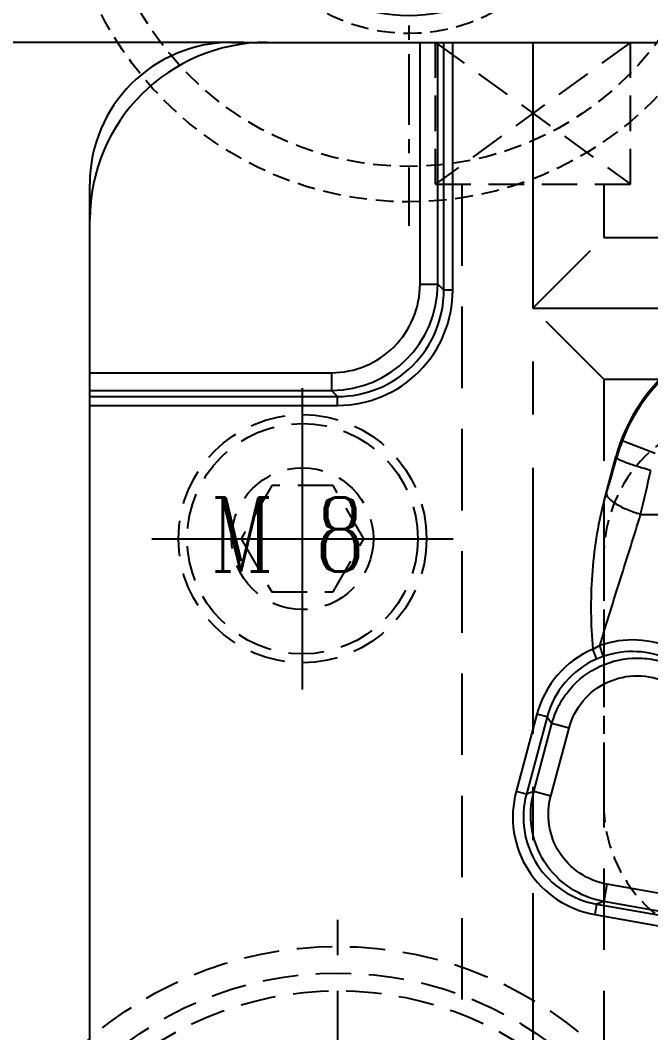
# Model space of a CAD drawing. Header units: millimetres. Extents: x 21466 to 22834, y -21631 to -20664.
# Drawn here: x 22096.1 to 22131.7, y -20833.9 to -20776.8 of the extents above; entities that cross this region are included whole.
import ezdxf

# ---------------------------------------------------------------- set-up
doc = ezdxf.new("R2010")
doc.units = ezdxf.units.MM
doc.header["$LTSCALE"] = 8
for name, pattern in [('CENTER', [2, 1.25, -0.25, 0.25, -0.25]), ('CENTER2', [1.125, 0.75, -0.125, 0.125, -0.125]), ('HIDDEN', [0.375, 0.25, -0.125]), ('HIDDEN2', [0.1875, 0.125, -0.0625])]:
    doc.linetypes.add(name, pattern=pattern)
doc.layers.get('DEFPOINTS').update_dxf_attribs({"color": 6})
for name, color, linetype in [('Cav-cor', 30, 'Continuous'), ('PIN', 5, 'Continuous'), ('SCREW', 52, 'HIDDEN'), ('SP', 3, 'Continuous'), ('SPRING', 7, 'Continuous'), ('WT', 4, 'Continuous')]:
    doc.layers.add(name, color=color, linetype=linetype)
doc.layers.add('dim', color=3, linetype='Continuous', lineweight=15)
doc.styles.add('ROMANC', font='RomanC.ttf', dxfattribs={"width": 0.8, "height": 7})
doc.styles.get("Standard").update_dxf_attribs({"font": 'txt.shx', "width": 0.8, "bigfont": 'chineset.shx'})
doc.dimstyles.new('ISO-25', dxfattribs={"dimtxt": 5, "dimasz": 4, "dimexe": 0.3, "dimexo": 0.3, "dimtad": 0, "dimzin": 1, "dimdsep": 46, "dimtxsty": 'Standard', "dimcen": 0, "dimclrd": 3, "dimclre": 3, "dimclrt": 3, "dimazin": 0, "dimtfac": 1, "dimtofl": 0, "dimtmove": 0, "dimatfit": 0, "dimfxl": 0, "dimarcsym": 0})

# ---------------------------------------------------------------- blocks, each defined once
blk = doc.blocks.new('*D25792')
at = {"layer": 'DEFPOINTS', "color": 0}
for p in [(21975.2, -20778.032), (22109.048, -20778.032), (22109.048, -21083.032)]:
    blk.add_point(p, dxfattribs=at)
at = {"layer": 'dim', "color": 3, "lineweight": -2}
for p, q in [((22108.748, -20778.032), (21974.9, -20778.032)), ((21975.2, -20782.032), (21975.2, -20920.907)), ((21975.2, -21079.032), (21975.2, -20940.157)), ((22108.748, -21083.032), (21974.9, -21083.032))]:
    blk.add_line(p, q, dxfattribs=at)
at = {"layer": 'dim', "color": 3}
for points in [[(21975.867, -20782.032), (21974.534, -20782.032), (21975.2, -20778.032)], [(21974.534, -21079.032), (21975.867, -21079.032), (21975.2, -21083.032)]]:
    blk.add_solid(points, dxfattribs=at)
at = {"layer": 'dim', "color": 3, "insert": (21975.2, -20930.532), "char_height": 5, "attachment_point": 5, "rotation": 90}
blk.add_mtext('305.00', dxfattribs=at)
blk = doc.blocks.new('20130710.085903')
at = {"layer": 'PIN', "linetype": 'Continuous'}
h = blk.add_hatch(dxfattribs=at)
h.set_pattern_fill('ANSI31', color=256, scale=12, style=0)
h.set_pattern_definition([(45, (2414.86, 305.4585), (-1.0606602, 1.0606602), [])])
h.paths.add_polyline_path([(0, 0), (0, 9, 0.414214), (-9, 0)])
h.paths.add_polyline_path([(9, 0), (0, 0), (0, -9, 0.414214)])
blk.add_circle((0, 0), 9, dxfattribs=at)
at = {"layer": 'SPRING', "linetype": 'CENTER', "ltscale": 0.4}
for p, q in [((0, 20.845), (0, -20.845)), ((-20.845, 0), (20.845, 0))]:
    blk.add_line(p, q, dxfattribs=at)
at = {"layer": 'SPRING', "linetype": 'HIDDEN', "ltscale": 0.5}
for radius in [19.5, 17.5, 10]:
    blk.add_circle((0, 0), radius, dxfattribs=at)
for centre, start, end in [((-13.75, 0), 0, 180), ((13.75, 0), 180, 0)]:
    blk.add_arc(centre, 3.75, start, end, dxfattribs=at)
blk = doc.blocks.new('cb_8')
at = {"linetype": 'HIDDEN'}
blk.add_circle((0, 0), 7, dxfattribs=at)
at = {"layer": 'SCREW', "linetype": 'CENTER2', "ltscale": 5}
for p, q in [((0, -8.5), (0, 8.5)), ((-8.5, 0), (8.5, 0))]:
    blk.add_line(p, q, dxfattribs=at)
at = {"layer": 'SCREW'}
blk.add_lwpolyline([(-1.732, 3), (-3.464, 0), (-1.732, -3), (1.732, -3), (3.464, 0), (1.732, 3)], close=True, dxfattribs=at)
for radius in [6.5, 4]:
    blk.add_circle((0, 0), radius, dxfattribs=at)
at = {"layer": 'dim', "style": 'ROMANC', "width": 0.8}
blk.add_text('M 8', height=4.1865, dxfattribs=at).set_placement((-5.202, -1.858))
blk = doc.blocks.new('20160825.183103')
at = {"layer": 'SP', "linetype": 'CENTER'}
for p, q in [((0, -23), (0, 23)), ((-23, 0), (23, 0))]:
    blk.add_line(p, q, dxfattribs=at)
at = {"layer": 'SP', "linetype": 'HIDDEN'}
for radius in [21.5, 20, 19]:
    blk.add_circle((0, 0), radius, dxfattribs=at)
at = {"layer": 'SP'}
for s, p in [('S', (-7.275, 2.66)), ('P', (5.184, -8.523))]:
    blk.add_text(s, height=5.481, dxfattribs=at).set_placement(p)
at = {"layer": 'SP', "color": 6, "insert": (-1.7, -11.791), "char_height": 4.375, "attachment_point": 5}
blk.add_mtext('%%c40.00', dxfattribs=at)
blk = doc.blocks.new('20150513.114825')
at = {"layer": 'WT', "color": 125, "linetype": 'HIDDEN'}
for p, q in [((-5.5, 8), (5.5, 8)), ((5.5, 8), (-5.5, 0)), ((-5.5, 8), (5.5, 0)), ((-5.5, 0), (-5.5, 8)), ((5.5, 0), (5.5, 8)), ((-5.5, 0), (5.5, 0))]:
    blk.add_line(p, q, dxfattribs=at)

msp = doc.modelspace()

# ---------------------------------------------------------------- linework, layer by layer
at = {"linetype": 'HIDDEN2'}
msp.add_lwpolyline([(22129.048, -20807.032), (22129.048, -20821.032, 0.414214), (22137.048, -20829.032), (22181.048, -20829.032, 0.414214), (22189.048, -20821.032), (22189.048, -20807.032, 0.414214), (22181.048, -20799.032), (22137.048, -20799.032, 0.414214)], format="xyb", close=True, dxfattribs=at)
at = {"layer": 'Cav-cor', "color": 241}
for p, q in [((22108.048, -20778.032), (22212.048, -20778.032)), ((22118.68, -20791.671), (22118.68, -20778.032)), ((22119.678, -20791.671), (22119.678, -20778.032)), ((22120.023, -20792.016), (22120.023, -20778.032)), ((22120.522, -20792.016), (22120.522, -20778.032)), ((22100.048, -21075.032), (22100.048, -20786.032)), ((22118.68, -20791.671), (22119.678, -20791.671)), ((22120.023, -20792.016), (22119.678, -20791.671)), ((22120.522, -20792.016), (22120.023, -20792.016)), ((22100.048, -20796.664), (22113.687, -20796.664)), ((22113.687, -20796.664), (22113.687, -20797.663)), ((22100.048, -20797.663), (22113.687, -20797.663)), ((22114.031, -20798.007), (22113.687, -20797.663)), ((22100.048, -20798.007), (22114.031, -20798.007)), ((22114.031, -20798.507), (22114.031, -20798.007)), ((22100.048, -20798.507), (22114.031, -20798.507)), ((22131.95, -20801.215), (22130.089, -20800.507)), ((22129.047, -20803.963), (22129.73, -20801.416)), ((22129.773, -20801.472), (22129.73, -20801.416)), ((22129.047, -20803.963), (22129.201, -20803.452)), ((22131.126, -20804.656), (22188.97, -20804.656)), ((22125.272, -20815.929), (22124.103, -20820.29)), ((22125.849, -20816.083), (22124.681, -20820.444)), ((22125.849, -20816.083), (22125.272, -20815.929)), ((22125.849, -20816.083), (22126.125, -20816.455)), ((22125.095, -20820.297), (22126.125, -20816.455)), ((22126.057, -20820.555), (22127.087, -20816.713)), ((22127.087, -20816.713), (22126.125, -20816.455)), ((22124.681, -20820.444), (22124.103, -20820.29)), ((22125.095, -20820.297), (22124.681, -20820.444)), ((22126.057, -20820.555), (22125.095, -20820.297)), ((22129.227, -20825.515), (22129.053, -20826.499)), ((22134.583, -20826.46), (22129.227, -20825.515)), ((22128.644, -20826.644), (22128.54, -20827.234)), ((22129.053, -20826.499), (22128.644, -20826.644)), ((22128.644, -20826.644), (22134.33, -20827.646)), ((22134.4, -20827.441), (22129.053, -20826.499)), ((22128.54, -20827.234), (22134.227, -20828.237))]:
    msp.add_line(p, q, dxfattribs=at)
for centre, radius, start, end in [((22110.048, -20788.032), 10, 90, 180), ((22108.048, -20786.032), 8, 90, 180), ((22113.686, -20791.67), 5.992, 270.007, 359.993), ((22113.689, -20791.673), 4.991, 269.9713, 0.0287), ((22114.035, -20792.019), 6.488, 269.9718, 0.0284), ((22114.036, -20792.021), 5.987, 269.9535, 0.0465), ((22139.404, -20804.062), 9.97, 90.0389, 159.1104), ((22140.052, -20804.312), 10.664, 159.095, 164.5539), ((22042.401, -20777.331), 90.645, 343.25154, 344.55431), ((21999.181, -20772.891), 135.714, 346.46398, 347.53649), ((22131.258, -20816.754), 5.287, 117.4737, 122.3286), ((22130.664, -20817.173), 5.432, 64.0853, 109.85), ((22130.656, -20817.366), 5.572, 113.5466, 165.0479), ((22130.946, -20818.261), 5.912, 109.0564, 113.0632), ((22130.66, -20817.44), 5.043, 65.0851, 109.0312), ((22130.653, -20817.362), 4.971, 114.0099, 165.0935)]:
    msp.add_arc(centre, radius, start, end, dxfattribs=at)
msp.add_ellipse((22139.411, -20804.07), major_axis=(6.125, -7.982), ratio=0.993974, start_param=2.490011, end_param=3.793174, dxfattribs=at)
for points, knots in [([(22131.697, -20802.18), (22131.459, -20802.115), (22131.113, -20802.014), (22130.674, -20801.872), (22130.391, -20801.773), (22130.153, -20801.681), (22129.97, -20801.602), (22129.854, -20801.542), (22129.796, -20801.499), (22129.777, -20801.481), (22129.773, -20801.472)], [0, 0, 0, 0, 0.35913, 0.524261, 0.671744, 0.796577, 0.894671, 0.962722, 0.985109, 1, 1, 1, 1]), ([(22131.126, -20804.656), (22130.874, -20804.589), (22130.405, -20804.431), (22129.87, -20804.171), (22129.53, -20803.936), (22129.35, -20803.772), (22129.234, -20803.614), (22129.2, -20803.501), (22129.201, -20803.452)], [0, 0, 0, 0, 0.330991, 0.628511, 0.752569, 0.855805, 0.937215, 1, 1, 1, 1]), ([(22129.047, -20803.964), (22128.867, -20804.636), (22128.588, -20806.004), (22128.361, -20808.082), (22128.296, -20810.172), (22128.362, -20811.565), (22128.43, -20812.258)], [0, 0, 0, 0, 0.249973, 0.499973, 0.750022, 1, 1, 1, 1]), ([(22128.819, -20812.064), (22129.017, -20811.432), (22129.4, -20810.175), (22129.98, -20808.309), (22130.571, -20806.477), (22130.94, -20805.259), (22131.126, -20804.656)], [0, 0, 0, 0, 0.255741, 0.508135, 0.75578, 1, 1, 1, 1]), ([(22129.016, -20812.673), (22129.014, -20812.65), (22128.99, -20812.583), (22128.952, -20812.451), (22128.89, -20812.27), (22128.844, -20812.135), (22128.819, -20812.064)], [0, 0, 0, 0, 0.105683, 0.331349, 0.645197, 1, 1, 1, 1]), ([(22128.63, -20812.821), (22128.631, -20812.814), (22128.627, -20812.792), (22128.616, -20812.753), (22128.598, -20812.697), (22128.562, -20812.597), (22128.505, -20812.449), (22128.456, -20812.325), (22128.429, -20812.258)], [0, 0, 0, 0, 0.038157, 0.107224, 0.205499, 0.330086, 0.641811, 1, 1, 1, 1]), ([(22126.125, -20816.455), (22126.219, -20816.106), (22126.484, -20815.425), (22127.292, -20814.217), (22128.769, -20813.08), (22130.591, -20812.684), (22132.035, -20812.844), (22132.727, -20813.079), (22133.055, -20813.231)], [0, 0, 0, 0, 0.125325, 0.250687, 0.499981, 0.749294, 0.874666, 1, 1, 1, 1]), ([(22127.087, -20816.713), (22127.236, -20816.157), (22127.786, -20815.095), (22129.203, -20814.013), (22130.945, -20813.63), (22132.111, -20813.893), (22132.633, -20814.136)], [0, 0, 0, 0, 0.249937, 0.499952, 0.749999, 1, 1, 1, 1]), ([(22124.103, -20820.29), (22123.905, -20821.031), (22123.816, -20822.614), (22124.655, -20824.826), (22126.312, -20826.515), (22127.785, -20827.101), (22128.54, -20827.234)], [0, 0, 0, 0, 0.250005, 0.499983, 0.749971, 1, 1, 1, 1]), ([(22124.681, -20820.444), (22124.503, -20821.106), (22124.423, -20822.52), (22125.173, -20824.496), (22126.654, -20826.003), (22127.97, -20826.525), (22128.644, -20826.644)], [0, 0, 0, 0, 0.25001, 0.499986, 0.749971, 1, 1, 1, 1]), ([(22129.053, -20826.499), (22128.379, -20826.379), (22127.066, -20825.854), (22125.589, -20824.346), (22124.841, -20822.371), (22124.919, -20820.958), (22125.095, -20820.297)], [0, 0, 0, 0, 0.249969, 0.50002, 0.750056, 1, 1, 1, 1]), ([(22129.227, -20825.515), (22128.687, -20825.42), (22127.635, -20825.001), (22126.451, -20823.795), (22125.852, -20822.215), (22125.916, -20821.084), (22126.057, -20820.555)], [0, 0, 0, 0, 0.249995, 0.500042, 0.750061, 1, 1, 1, 1])]:
    msp.add_open_spline(points, degree=3, knots=knots, dxfattribs=at)
at = {"layer": 'WT', "color": 125, "linetype": 'CENTER', "ltscale": 1.5}
for p, q in [((22125.048, -20778.032), (22125.048, -20905.532)), ((22125.048, -20793.032), (22220.048, -20793.032))]:
    msp.add_line(p, q, dxfattribs=at)
at = {"layer": 'WT', "color": 125, "linetype": 'HIDDEN', "ltscale": 2.3}
for p, q in [((22121.048, -20786.032), (22121.048, -20901.532)), ((22129.048, -20786.032), (22129.048, -20789.032)), ((22125.048, -20793.032), (22129.048, -20789.032)), ((22129.048, -20789.032), (22191.048, -20789.032)), ((22129.048, -20797.032), (22125.048, -20793.032)), ((22129.048, -20797.032), (22191.048, -20797.032)), ((22129.048, -20797.032), (22129.048, -20907.532))]:
    msp.add_line(p, q, dxfattribs=at)

# ---------------------------------------------------------------- block references
at = {"layer": 'SCREW'}
msp.add_blockref('cb_8', (22112.048, -20806.032), dxfattribs=at)
at = {"layer": 'SP'}
msp.add_blockref('20160825.183103', (22114.048, -20850.532), dxfattribs=at)
at = {"layer": 'SPRING'}
msp.add_blockref('20130710.085903', (22118.048, -20767.532), dxfattribs=at)
at = {"layer": 'WT', "color": 125, "linetype": 'HIDDEN', "ltscale": 2.3}
msp.add_blockref('20150513.114825', (22125.048, -20786.032), dxfattribs=at)

# ---------------------------------------------------------------- dimensions: what is measured, and where the dimension line sits
at = {"layer": 'dim'}
dim = msp.add_linear_dim(base=(21975.2, -20778.032), p1=(22109.048, -21083.032), p2=(22109.048, -20778.032), angle=90, dimstyle='ISO-25', dxfattribs=at)
dim.commit()
dim.dimension.update_dxf_attribs({"geometry": '*D25792', "text_midpoint": (21975.2, -20930.532)})

doc.saveas('drawing.dxf')
